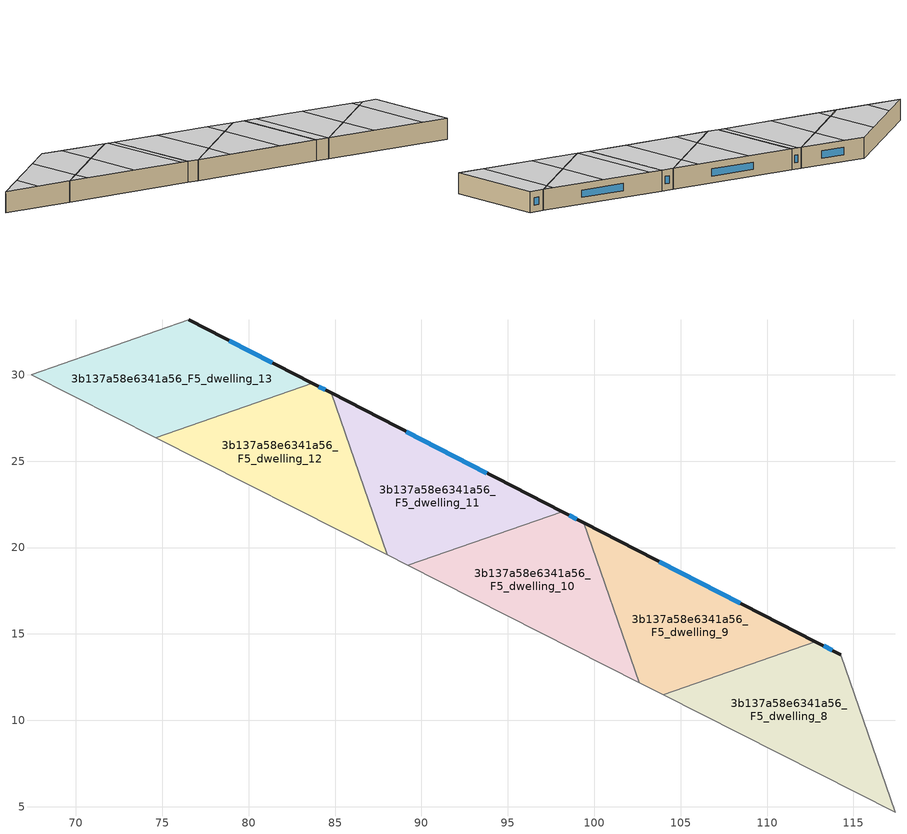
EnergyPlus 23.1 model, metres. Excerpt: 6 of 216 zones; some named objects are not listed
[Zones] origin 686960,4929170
3b137a58e6341a56_F5_dwelling_10
 floor to 3b137a58e6341a56_F4_dwelling_10 (EU_floor_Construction): 99.41,21.43 102.61,12.19 89.2,18.98 98.14,22.08 z15
 wall outside (EU_wall_Construction): 99.41,21.43 98.14,22.08 z15:18
 wall adiabatic (EU_wall_Construction): 89.2,18.98 102.61,12.19 z15:18
 wall to 3b137a58e6341a56_F5_dwelling_11 (EU_wall_Construction): 98.14,22.08 89.2,18.98 z15:18
 wall to 3b137a58e6341a56_F5_dwelling_9 (EU_wall_Construction): 102.61,12.19 99.41,21.43 z15:18
 window (EU_Window_Construction): 98.99,21.64 98.55,21.87 z15.98:17.02
 ceiling to 3b137a58e6341a56_F6_dwelling_14 (EU_floor_Construction): 102.61,12.19 99.41,21.43 98.13,22.08 96.02,21.35 98.46,14.29 z18
 ceiling to 3b137a58e6341a56_F6_dwelling_15 (EU_floor_Construction): 98.46,14.29 96.02,21.35 91.89,19.91 92.86,17.13 z18
 ceiling adiabatic (EU_roof_Construction): 92.86,17.13 91.89,19.91 89.2,18.98 z18
3b137a58e6341a56_F5_dwelling_11
 floor to 3b137a58e6341a56_F4_dwelling_11 (EU_floor_Construction): 98.14,22.08 89.2,18.98 88.02,19.57 84.77,28.95 z15
 wall outside (EU_wall_Construction): 98.14,22.08 84.77,28.95 z15:18
 wall adiabatic (EU_wall_Construction): 88.02,19.57 89.2,18.98 z15:18
 wall to 3b137a58e6341a56_F5_dwelling_12 (EU_wall_Construction): 84.77,28.95 88.02,19.57 z15:18
 window (EU_Window_Construction): 93.79,24.31 89.11,26.71 z15.98:17.02
 ceiling adiabatic (EU_roof_Construction): 91.89,19.91 89.62,26.45 84.77,28.95 88.02,19.57 89.2,18.98 z18
 ceiling to 3b137a58e6341a56_F6_dwelling_14 (EU_floor_Construction): 98.13,22.08 95.24,23.57 96.02,21.35 z18
 ceiling to 3b137a58e6341a56_F6_dwelling_15 (EU_floor_Construction): 96.02,21.35 95.24,23.57 89.62,26.45 91.89,19.91 z18
3b137a58e6341a56_F5_dwelling_12
 floor to 3b137a58e6341a56_F4_dwelling_12 (EU_floor_Construction): 84.77,28.95 88.02,19.57 74.62,26.35 83.69,29.5 z15
 wall outside (EU_wall_Construction): 84.77,28.95 83.69,29.5 z15:18
 wall adiabatic (EU_wall_Construction): 74.62,26.35 88.02,19.57 z15:18
 wall to 3b137a58e6341a56_F5_dwelling_13 (EU_wall_Construction): 83.69,29.5 74.62,26.35 z15:18
 window (EU_Window_Construction): 84.42,29.13 84.04,29.32 z15.98:17.02
 ceiling adiabatic (EU_roof_Construction): 87.26,19.96 84,29.34 83.69,29.5 80.12,28.26 82.09,22.58 z18
 ceiling to 3b137a58e6341a56_F6_dwelling_18 (EU_floor_Construction): 82.09,22.58 80.12,28.26 76.13,26.88 76.67,25.32 z18
 ceiling to 3b137a58e6341a56_F6_dwelling_16 (EU_floor_Construction): 88.02,19.57 84.77,28.95 84,29.34 87.26,19.96 z18
 ceiling to 3b137a58e6341a56_F6_dwelling_19 (EU_floor_Construction): 76.67,25.32 76.13,26.88 74.62,26.35 z18
3b137a58e6341a56_F5_dwelling_13
 floor to 3b137a58e6341a56_F4_dwelling_13 (EU_floor_Construction): 83.69,29.5 74.62,26.35 67.41,30 76.54,33.17 z15
 wall outside (EU_wall_Construction): 83.69,29.5 76.54,33.17 z15:18
 wall adiabatic (EU_wall_Construction): 67.41,30 74.62,26.35 z15:18
 wall to 3b137a58e6341a56_F5_dwelling_14 (EU_wall_Construction): 76.54,33.17 67.41,30 z15:18
 window (EU_Window_Construction): 81.36,30.69 78.87,31.98 z15.98:17.02
 ceiling to 3b137a58e6341a56_F6_dwelling_18 (EU_floor_Construction): 80.12,28.26 78.82,32 76.54,33.17 74.22,32.37 76.13,26.88 z18
 ceiling to 3b137a58e6341a56_F6_dwelling_19 (EU_floor_Construction): 76.13,26.88 74.22,32.37 70.15,30.95 71.14,28.12 74.62,26.35 z18
 ceiling adiabatic (EU_roof_Construction): 83.69,29.5 78.82,32 80.12,28.26 z18
 ceiling to 3b137a58e6341a56_F6_dwelling_20 (EU_floor_Construction): 71.14,28.12 70.15,30.95 67.41,30 z18
3b137a58e6341a56_F5_dwelling_8
 floor to 3b137a58e6341a56_F4_dwelling_8 (EU_floor_Construction): 114.26,13.8 117.42,4.7 103.98,11.5 112.79,14.55 z15
 wall outside (EU_wall_Construction): 114.26,13.8 112.79,14.55 z15:18
 wall adiabatic (EU_wall_Construction): 103.98,11.5 117.42,4.7 z15:18
 wall to 3b137a58e6341a56_F5_dwelling_9 (EU_wall_Construction): 112.79,14.55 103.98,11.5 z15:18
 wall to 3b137a58e6341a56_F5_dwelling_7 (EU_wall_Construction): 117.42,4.7 114.26,13.8 z15:18
 window (EU_Window_Construction): 113.78,14.04 113.27,14.31 z15.98:17.02
 ceiling to 3b137a58e6341a56_F6_dwelling_11 (EU_floor_Construction): 117.42,4.7 114.26,13.8 112.79,14.55 111.87,14.23 114.7,6.07 z18
 ceiling to 3b137a58e6341a56_F6_dwelling_12 (EU_floor_Construction): 114.7,6.07 111.87,14.23 107.8,12.82 109.17,8.87 z18
 ceiling to 3b137a58e6341a56_F6_dwelling_13 (EU_floor_Construction): 109.17,8.87 107.8,12.82 103.98,11.5 z18
3b137a58e6341a56_F5_dwelling_9
 floor to 3b137a58e6341a56_F4_dwelling_9 (EU_floor_Construction): 112.79,14.55 103.98,11.5 102.61,12.19 99.41,21.43 z15
 wall outside (EU_wall_Construction): 112.79,14.55 99.41,21.43 z15:18
 wall adiabatic (EU_wall_Construction): 102.61,12.19 103.98,11.5 z15:18
 window (EU_Window_Construction): 108.44,16.79 103.76,19.19 z15.98:17.02
 ceiling to 3b137a58e6341a56_F6_dwelling_12 (EU_floor_Construction): 111.87,14.23 111.53,15.2 105.98,18.05 107.8,12.82 z18
 ceiling to 3b137a58e6341a56_F6_dwelling_13 (EU_floor_Construction): 107.8,12.82 105.98,18.05 100.76,20.73 103.96,11.51 103.98,11.5 z18
 ceiling to 3b137a58e6341a56_F6_dwelling_14 (EU_floor_Construction): 103.96,11.51 100.76,20.73 99.41,21.43 102.61,12.19 z18
 ceiling to 3b137a58e6341a56_F6_dwelling_11 (EU_floor_Construction): 112.79,14.55 111.53,15.2 111.87,14.23 z18
[Building]
EU S2 Campaign: North Axis=0; Terrain=City; Solar Distribution=FullExterior
[Site:Location]
Bologna: Latitude=44.5; Longitude=11.25; Time Zone=1; Elevation=37
[SizingPeriod:WeatherFileDays]
AnnualSizingPeriod: Begin Month=1; Begin Day of Month=1; End Month=12; End Day of Month=31; Day of Week for Start Day=Monday; Use Weather File Daylight Saving Period=No; Use Weather File Rain and Snow Indicators=No
[MATERIAL]
EU_InternalMass_Material: Roughness=MediumRough; Thickness=0.1; Conductivity=1; Density=1800; Specific Heat=900; Thermal Absorptance=0.9; Solar Absorptance=0.7; Visible Absorptance=0.7
[MATERIAL:NOMASS] Roughness=MediumRough; Thermal Absorptance=0.9; Solar Absorptance=0.7; Visible Absorptance=0.7
Name | Thermal Resistance
EU_wall_NoMass | 0.905828
EU_roof_NoMass | 0.37593
EU_floor_NoMass | 0.67114
[WINDOWMATERIAL:SIMPLEGLAZINGSYSTEM]
EU_Window_SimpleGlazing: UFactor=4.52486; Solar Heat Gain Coefficient=0.85; Visible Transmittance=0.85
[CONSTRUCTION]
EU_wall_Construction: EU_wall_NoMass
EU_roof_Construction: EU_roof_NoMass
EU_floor_Construction: EU_floor_NoMass
EU_Window_Construction: EU_Window_SimpleGlazing
EU_InternalMass_Construction: EU_InternalMass_Material
[ZONE] Type=1; Multiplier=1; Ceiling Height=autocalculate; Floor Area=autocalculate; Part of Total Floor Area=Yes
Name | Volume
3b137a58e6341a56_F0_dwelling_0; 3b137a58e6341a56_F1_dwelling_0; 3b137a58e6341a56_F2_dwelling_0; 3b137a58e6341a56_F3_dwelling_0; 3b137a58e6341a56_F4_dwelling_0; 3b137a58e6341a56_F5_dwelling_0 | 167.907
3b137a58e6341a56_F6_dwelling_0 | 108.262
3b137a58e6341a56_F0_dwelling_1; 3b137a58e6341a56_F1_dwelling_1; 3b137a58e6341a56_F2_dwelling_1; 3b137a58e6341a56_F3_dwelling_1; 3b137a58e6341a56_F4_dwelling_1; 3b137a58e6341a56_F5_dwelling_1 | 167.912
3b137a58e6341a56_F6_dwelling_1 | 106.897
3b137a58e6341a56_F5_dwelling_10 | 167.909
3b137a58e6341a56_F6_dwelling_10 | 123.267
3b137a58e6341a56_F5_dwelling_11 | 167.903
3b137a58e6341a56_F5_dwelling_12; 3b137a58e6341a56_F5_dwelling_9 | 167.899
3b137a58e6341a56_F5_dwelling_13; 3b137a58e6341a56_F0_dwelling_2; 3b137a58e6341a56_F1_dwelling_2; 3b137a58e6341a56_F2_dwelling_2; 3b137a58e6341a56_F3_dwelling_2; 3b137a58e6341a56_F4_dwelling_2; 3b137a58e6341a56_F5_dwelling_2 | 167.9
3b137a58e6341a56_F6_dwelling_2 | 112.59
3b137a58e6341a56_F0_dwelling_3; 3b137a58e6341a56_F1_dwelling_3; 3b137a58e6341a56_F2_dwelling_3; 3b137a58e6341a56_F3_dwelling_3; 3b137a58e6341a56_F4_dwelling_3; 3b137a58e6341a56_F5_dwelling_3; 3b137a58e6341a56_F0_dwelling_5; 3b137a58e6341a56_F1_dwelling_5; 3b137a58e6341a56_F2_dwelling_5; 3b137a58e6341a56_F3_dwelling_5; 3b137a58e6341a56_F4_dwelling_5; 3b137a58e6341a56_F5_dwelling_5 | 167.914
3b137a58e6341a56_F6_dwelling_3 | 113.398
3b137a58e6341a56_F0_dwelling_4; 3b137a58e6341a56_F1_dwelling_4; 3b137a58e6341a56_F2_dwelling_4; 3b137a58e6341a56_F3_dwelling_4; 3b137a58e6341a56_F4_dwelling_4; 3b137a58e6341a56_F5_dwelling_4 | 167.882
3b137a58e6341a56_F6_dwelling_4 | 121.302
3b137a58e6341a56_F6_dwelling_5 | 120.108
3b137a58e6341a56_F0_dwelling_6; 3b137a58e6341a56_F1_dwelling_6; 3b137a58e6341a56_F2_dwelling_6; 3b137a58e6341a56_F3_dwelling_6; 3b137a58e6341a56_F4_dwelling_6; 3b137a58e6341a56_F5_dwelling_6 | 167.893
3b137a58e6341a56_F6_dwelling_6 | 120.806
3b137a58e6341a56_F0_dwelling_7; 3b137a58e6341a56_F1_dwelling_7; 3b137a58e6341a56_F2_dwelling_7; 3b137a58e6341a56_F3_dwelling_7; 3b137a58e6341a56_F4_dwelling_7; 3b137a58e6341a56_F5_dwelling_7 | 167.877
3b137a58e6341a56_F6_dwelling_7 | 117.447
3b137a58e6341a56_F5_dwelling_8 | 167.924
3b137a58e6341a56_F6_dwelling_8 | 120.493
3b137a58e6341a56_F6_dwelling_9 | 118.754
[INTERNALMASS] Construction=EU_InternalMass_Construction
Name | Zone or ZoneList | Surface Area
3b137a58e6341a56_F0_dwelling_0_EU_InternalMass | 3b137a58e6341a56_F0_dwelling_0 | 55.9705
3b137a58e6341a56_F0_dwelling_1_EU_InternalMass | 3b137a58e6341a56_F0_dwelling_1 | 55.9655
3b137a58e6341a56_F0_dwelling_2_EU_InternalMass | 3b137a58e6341a56_F0_dwelling_2 | 55.9679
3b137a58e6341a56_F0_dwelling_3_EU_InternalMass | 3b137a58e6341a56_F0_dwelling_3 | 55.9704
3b137a58e6341a56_F0_dwelling_4_EU_InternalMass | 3b137a58e6341a56_F0_dwelling_4 | 55.9579
3b137a58e6341a56_F0_dwelling_5_EU_InternalMass | 3b137a58e6341a56_F0_dwelling_5 | 55.9728
3b137a58e6341a56_F0_dwelling_6_EU_InternalMass | 3b137a58e6341a56_F0_dwelling_6 | 55.9654
3b137a58e6341a56_F0_dwelling_7_EU_InternalMass | 3b137a58e6341a56_F0_dwelling_7 | 55.9592
3b137a58e6341a56_F1_dwelling_0_EU_InternalMass | 3b137a58e6341a56_F1_dwelling_0 | 55.9705
3b137a58e6341a56_F1_dwelling_1_EU_InternalMass | 3b137a58e6341a56_F1_dwelling_1 | 55.9655
3b137a58e6341a56_F1_dwelling_2_EU_InternalMass | 3b137a58e6341a56_F1_dwelling_2 | 55.9679
3b137a58e6341a56_F1_dwelling_3_EU_InternalMass | 3b137a58e6341a56_F1_dwelling_3 | 55.9704
3b137a58e6341a56_F1_dwelling_4_EU_InternalMass | 3b137a58e6341a56_F1_dwelling_4 | 55.9579
3b137a58e6341a56_F1_dwelling_5_EU_InternalMass | 3b137a58e6341a56_F1_dwelling_5 | 55.9728
3b137a58e6341a56_F1_dwelling_6_EU_InternalMass | 3b137a58e6341a56_F1_dwelling_6 | 55.9654
3b137a58e6341a56_F1_dwelling_7_EU_InternalMass | 3b137a58e6341a56_F1_dwelling_7 | 55.9592
3b137a58e6341a56_F2_dwelling_0_EU_InternalMass | 3b137a58e6341a56_F2_dwelling_0 | 55.9705
3b137a58e6341a56_F2_dwelling_1_EU_InternalMass | 3b137a58e6341a56_F2_dwelling_1 | 55.9655
3b137a58e6341a56_F2_dwelling_2_EU_InternalMass | 3b137a58e6341a56_F2_dwelling_2 | 55.9679
3b137a58e6341a56_F2_dwelling_3_EU_InternalMass | 3b137a58e6341a56_F2_dwelling_3 | 55.9704
3b137a58e6341a56_F2_dwelling_4_EU_InternalMass | 3b137a58e6341a56_F2_dwelling_4 | 55.9579
3b137a58e6341a56_F2_dwelling_5_EU_InternalMass | 3b137a58e6341a56_F2_dwelling_5 | 55.9728
3b137a58e6341a56_F2_dwelling_6_EU_InternalMass | 3b137a58e6341a56_F2_dwelling_6 | 55.9654
3b137a58e6341a56_F2_dwelling_7_EU_InternalMass | 3b137a58e6341a56_F2_dwelling_7 | 55.9592
3b137a58e6341a56_F3_dwelling_0_EU_InternalMass | 3b137a58e6341a56_F3_dwelling_0 | 55.9705
3b137a58e6341a56_F3_dwelling_1_EU_InternalMass | 3b137a58e6341a56_F3_dwelling_1 | 55.9655
3b137a58e6341a56_F3_dwelling_2_EU_InternalMass | 3b137a58e6341a56_F3_dwelling_2 | 55.9679
3b137a58e6341a56_F3_dwelling_3_EU_InternalMass | 3b137a58e6341a56_F3_dwelling_3 | 55.9704
3b137a58e6341a56_F3_dwelling_4_EU_InternalMass | 3b137a58e6341a56_F3_dwelling_4 | 55.9579
3b137a58e6341a56_F3_dwelling_5_EU_InternalMass | 3b137a58e6341a56_F3_dwelling_5 | 55.9728
3b137a58e6341a56_F3_dwelling_6_EU_InternalMass | 3b137a58e6341a56_F3_dwelling_6 | 55.9654
3b137a58e6341a56_F3_dwelling_7_EU_InternalMass | 3b137a58e6341a56_F3_dwelling_7 | 55.9592
3b137a58e6341a56_F4_dwelling_0_EU_InternalMass | 3b137a58e6341a56_F4_dwelling_0 | 55.9705
3b137a58e6341a56_F4_dwelling_1_EU_InternalMass | 3b137a58e6341a56_F4_dwelling_1 | 55.9655
3b137a58e6341a56_F4_dwelling_2_EU_InternalMass | 3b137a58e6341a56_F4_dwelling_2 | 55.9679
3b137a58e6341a56_F4_dwelling_3_EU_InternalMass | 3b137a58e6341a56_F4_dwelling_3 | 55.9704
3b137a58e6341a56_F4_dwelling_4_EU_InternalMass | 3b137a58e6341a56_F4_dwelling_4 | 55.9579
3b137a58e6341a56_F4_dwelling_5_EU_InternalMass | 3b137a58e6341a56_F4_dwelling_5 | 55.9728
3b137a58e6341a56_F4_dwelling_6_EU_InternalMass | 3b137a58e6341a56_F4_dwelling_6 | 55.9654
3b137a58e6341a56_F4_dwelling_7_EU_InternalMass | 3b137a58e6341a56_F4_dwelling_7 | 55.9592
3b137a58e6341a56_F5_dwelling_0_EU_InternalMass | 3b137a58e6341a56_F5_dwelling_0 | 55.9705
3b137a58e6341a56_F5_dwelling_1_EU_InternalMass | 3b137a58e6341a56_F5_dwelling_1 | 55.9655
3b137a58e6341a56_F5_dwelling_2_EU_InternalMass | 3b137a58e6341a56_F5_dwelling_2 | 55.9679
3b137a58e6341a56_F5_dwelling_3_EU_InternalMass | 3b137a58e6341a56_F5_dwelling_3 | 55.9704
3b137a58e6341a56_F5_dwelling_4_EU_InternalMass | 3b137a58e6341a56_F5_dwelling_4 | 55.9579
3b137a58e6341a56_F5_dwelling_5_EU_InternalMass | 3b137a58e6341a56_F5_dwelling_5 | 55.9728
3b137a58e6341a56_F5_dwelling_6_EU_InternalMass | 3b137a58e6341a56_F5_dwelling_6 | 55.9654
3b137a58e6341a56_F5_dwelling_7_EU_InternalMass | 3b137a58e6341a56_F5_dwelling_7 | 55.9592
3b137a58e6341a56_F5_dwelling_8_EU_InternalMass | 3b137a58e6341a56_F5_dwelling_8 | 55.9697
3b137a58e6341a56_F5_dwelling_9_EU_InternalMass | 3b137a58e6341a56_F5_dwelling_9 | 55.9686
3b137a58e6341a56_F5_dwelling_10_EU_InternalMass | 3b137a58e6341a56_F5_dwelling_10 | 55.9659
3b137a58e6341a56_F5_dwelling_11_EU_InternalMass | 3b137a58e6341a56_F5_dwelling_11 | 55.9661
3b137a58e6341a56_F5_dwelling_12_EU_InternalMass | 3b137a58e6341a56_F5_dwelling_12 | 55.9705
3b137a58e6341a56_F5_dwelling_13_EU_InternalMass | 3b137a58e6341a56_F5_dwelling_13 | 55.9664
3b137a58e6341a56_F6_dwelling_0_EU_InternalMass | 3b137a58e6341a56_F6_dwelling_0 | 36.0814
3b137a58e6341a56_F6_dwelling_1_EU_InternalMass | 3b137a58e6341a56_F6_dwelling_1 | 35.634
3b137a58e6341a56_F6_dwelling_2_EU_InternalMass | 3b137a58e6341a56_F6_dwelling_2 | 37.5308
3b137a58e6341a56_F6_dwelling_3_EU_InternalMass | 3b137a58e6341a56_F6_dwelling_3 | 37.8028
3b137a58e6341a56_F6_dwelling_4_EU_InternalMass | 3b137a58e6341a56_F6_dwelling_4 | 40.4342
3b137a58e6341a56_F6_dwelling_5_EU_InternalMass | 3b137a58e6341a56_F6_dwelling_5 | 40.0361
3b137a58e6341a56_F6_dwelling_6_EU_InternalMass | 3b137a58e6341a56_F6_dwelling_6 | 40.2693
3b137a58e6341a56_F6_dwelling_7_EU_InternalMass | 3b137a58e6341a56_F6_dwelling_7 | 39.1488
3b137a58e6341a56_F6_dwelling_8_EU_InternalMass | 3b137a58e6341a56_F6_dwelling_8 | 40.1645
3b137a58e6341a56_F6_dwelling_9_EU_InternalMass | 3b137a58e6341a56_F6_dwelling_9 | 39.5847
3b137a58e6341a56_F6_dwelling_10_EU_InternalMass | 3b137a58e6341a56_F6_dwelling_10 | 41.0892
[OTHEREQUIPMENT] Fuel Type=Electricity; Design Level Calculation Method=Watts/Area; Power per Zone Floor Area=1; Fraction Latent=0; Fraction Radiant=0; Fraction Lost=0; Carbon Dioxide Generation Rate=0; EndUse Subcategory=EU_Step8_InternalGains
Name | Zone or ZoneList or Space or SpaceList | Schedule
EU_Step8_InternalGain_3b137a58e6341a56_F0_dwelling_0_f000 | 3b137a58e6341a56_F0_dwelling_0 | EU_Step8_GainSchedule_3b137a58e6341a56_F0_dwelling_0_f000
EU_Step8_InternalGain_3b137a58e6341a56_F0_dwelling_1_f000 | 3b137a58e6341a56_F0_dwelling_1 | EU_Step8_GainSchedule_3b137a58e6341a56_F0_dwelling_1_f000
EU_Step8_InternalGain_3b137a58e6341a56_F0_dwelling_2_f000 | 3b137a58e6341a56_F0_dwelling_2 | EU_Step8_GainSchedule_3b137a58e6341a56_F0_dwelling_2_f000
EU_Step8_InternalGain_3b137a58e6341a56_F0_dwelling_3_f000 | 3b137a58e6341a56_F0_dwelling_3 | EU_Step8_GainSchedule_3b137a58e6341a56_F0_dwelling_3_f000
EU_Step8_InternalGain_3b137a58e6341a56_F0_dwelling_4_f000 | 3b137a58e6341a56_F0_dwelling_4 | EU_Step8_GainSchedule_3b137a58e6341a56_F0_dwelling_4_f000
EU_Step8_InternalGain_3b137a58e6341a56_F0_dwelling_5_f000 | 3b137a58e6341a56_F0_dwelling_5 | EU_Step8_GainSchedule_3b137a58e6341a56_F0_dwelling_5_f000
EU_Step8_InternalGain_3b137a58e6341a56_F0_dwelling_6_f000 | 3b137a58e6341a56_F0_dwelling_6 | EU_Step8_GainSchedule_3b137a58e6341a56_F0_dwelling_6_f000
EU_Step8_InternalGain_3b137a58e6341a56_F0_dwelling_7_f000 | 3b137a58e6341a56_F0_dwelling_7 | EU_Step8_GainSchedule_3b137a58e6341a56_F0_dwelling_7_f000
EU_Step8_InternalGain_3b137a58e6341a56_F1_dwelling_0_f000 | 3b137a58e6341a56_F1_dwelling_0 | EU_Step8_GainSchedule_3b137a58e6341a56_F1_dwelling_0_f000
EU_Step8_InternalGain_3b137a58e6341a56_F1_dwelling_1_f000 | 3b137a58e6341a56_F1_dwelling_1 | EU_Step8_GainSchedule_3b137a58e6341a56_F1_dwelling_1_f000
EU_Step8_InternalGain_3b137a58e6341a56_F1_dwelling_2_f000 | 3b137a58e6341a56_F1_dwelling_2 | EU_Step8_GainSchedule_3b137a58e6341a56_F1_dwelling_2_f000
EU_Step8_InternalGain_3b137a58e6341a56_F1_dwelling_3_f000 | 3b137a58e6341a56_F1_dwelling_3 | EU_Step8_GainSchedule_3b137a58e6341a56_F1_dwelling_3_f000
EU_Step8_InternalGain_3b137a58e6341a56_F1_dwelling_4_f000 | 3b137a58e6341a56_F1_dwelling_4 | EU_Step8_GainSchedule_3b137a58e6341a56_F1_dwelling_4_f000
EU_Step8_InternalGain_3b137a58e6341a56_F1_dwelling_5_f000 | 3b137a58e6341a56_F1_dwelling_5 | EU_Step8_GainSchedule_3b137a58e6341a56_F1_dwelling_5_f000
EU_Step8_InternalGain_3b137a58e6341a56_F1_dwelling_6_f000 | 3b137a58e6341a56_F1_dwelling_6 | EU_Step8_GainSchedule_3b137a58e6341a56_F1_dwelling_6_f000
EU_Step8_InternalGain_3b137a58e6341a56_F1_dwelling_7_f000 | 3b137a58e6341a56_F1_dwelling_7 | EU_Step8_GainSchedule_3b137a58e6341a56_F1_dwelling_7_f000
EU_Step8_InternalGain_3b137a58e6341a56_F2_dwelling_0_f000 | 3b137a58e6341a56_F2_dwelling_0 | EU_Step8_GainSchedule_3b137a58e6341a56_F2_dwelling_0_f000
EU_Step8_InternalGain_3b137a58e6341a56_F2_dwelling_1_f000 | 3b137a58e6341a56_F2_dwelling_1 | EU_Step8_GainSchedule_3b137a58e6341a56_F2_dwelling_1_f000
EU_Step8_InternalGain_3b137a58e6341a56_F2_dwelling_2_f000 | 3b137a58e6341a56_F2_dwelling_2 | EU_Step8_GainSchedule_3b137a58e6341a56_F2_dwelling_2_f000
EU_Step8_InternalGain_3b137a58e6341a56_F2_dwelling_3_f000 | 3b137a58e6341a56_F2_dwelling_3 | EU_Step8_GainSchedule_3b137a58e6341a56_F2_dwelling_3_f000
EU_Step8_InternalGain_3b137a58e6341a56_F2_dwelling_4_f000 | 3b137a58e6341a56_F2_dwelling_4 | EU_Step8_GainSchedule_3b137a58e6341a56_F2_dwelling_4_f000
EU_Step8_InternalGain_3b137a58e6341a56_F2_dwelling_5_f000 | 3b137a58e6341a56_F2_dwelling_5 | EU_Step8_GainSchedule_3b137a58e6341a56_F2_dwelling_5_f000
EU_Step8_InternalGain_3b137a58e6341a56_F2_dwelling_6_f000 | 3b137a58e6341a56_F2_dwelling_6 | EU_Step8_GainSchedule_3b137a58e6341a56_F2_dwelling_6_f000
EU_Step8_InternalGain_3b137a58e6341a56_F2_dwelling_7_f000 | 3b137a58e6341a56_F2_dwelling_7 | EU_Step8_GainSchedule_3b137a58e6341a56_F2_dwelling_7_f000
EU_Step8_InternalGain_3b137a58e6341a56_F3_dwelling_0_f000 | 3b137a58e6341a56_F3_dwelling_0 | EU_Step8_GainSchedule_3b137a58e6341a56_F3_dwelling_0_f000
EU_Step8_InternalGain_3b137a58e6341a56_F3_dwelling_1_f000 | 3b137a58e6341a56_F3_dwelling_1 | EU_Step8_GainSchedule_3b137a58e6341a56_F3_dwelling_1_f000
EU_Step8_InternalGain_3b137a58e6341a56_F3_dwelling_2_f000 | 3b137a58e6341a56_F3_dwelling_2 | EU_Step8_GainSchedule_3b137a58e6341a56_F3_dwelling_2_f000
EU_Step8_InternalGain_3b137a58e6341a56_F3_dwelling_3_f000 | 3b137a58e6341a56_F3_dwelling_3 | EU_Step8_GainSchedule_3b137a58e6341a56_F3_dwelling_3_f000
EU_Step8_InternalGain_3b137a58e6341a56_F3_dwelling_4_f000 | 3b137a58e6341a56_F3_dwelling_4 | EU_Step8_GainSchedule_3b137a58e6341a56_F3_dwelling_4_f000
EU_Step8_InternalGain_3b137a58e6341a56_F3_dwelling_5_f000 | 3b137a58e6341a56_F3_dwelling_5 | EU_Step8_GainSchedule_3b137a58e6341a56_F3_dwelling_5_f000
EU_Step8_InternalGain_3b137a58e6341a56_F3_dwelling_6_f000 | 3b137a58e6341a56_F3_dwelling_6 | EU_Step8_GainSchedule_3b137a58e6341a56_F3_dwelling_6_f000
EU_Step8_InternalGain_3b137a58e6341a56_F3_dwelling_7_f000 | 3b137a58e6341a56_F3_dwelling_7 | EU_Step8_GainSchedule_3b137a58e6341a56_F3_dwelling_7_f000
EU_Step8_InternalGain_3b137a58e6341a56_F4_dwelling_0_f000 | 3b137a58e6341a56_F4_dwelling_0 | EU_Step8_GainSchedule_3b137a58e6341a56_F4_dwelling_0_f000
EU_Step8_InternalGain_3b137a58e6341a56_F4_dwelling_1_f000 | 3b137a58e6341a56_F4_dwelling_1 | EU_Step8_GainSchedule_3b137a58e6341a56_F4_dwelling_1_f000
EU_Step8_InternalGain_3b137a58e6341a56_F4_dwelling_2_f000 | 3b137a58e6341a56_F4_dwelling_2 | EU_Step8_GainSchedule_3b137a58e6341a56_F4_dwelling_2_f000
EU_Step8_InternalGain_3b137a58e6341a56_F4_dwelling_3_f000 | 3b137a58e6341a56_F4_dwelling_3 | EU_Step8_GainSchedule_3b137a58e6341a56_F4_dwelling_3_f000
EU_Step8_InternalGain_3b137a58e6341a56_F4_dwelling_4_f000 | 3b137a58e6341a56_F4_dwelling_4 | EU_Step8_GainSchedule_3b137a58e6341a56_F4_dwelling_4_f000
EU_Step8_InternalGain_3b137a58e6341a56_F4_dwelling_5_f000 | 3b137a58e6341a56_F4_dwelling_5 | EU_Step8_GainSchedule_3b137a58e6341a56_F4_dwelling_5_f000
EU_Step8_InternalGain_3b137a58e6341a56_F4_dwelling_6_f000 | 3b137a58e6341a56_F4_dwelling_6 | EU_Step8_GainSchedule_3b137a58e6341a56_F4_dwelling_6_f000
EU_Step8_InternalGain_3b137a58e6341a56_F4_dwelling_7_f000 | 3b137a58e6341a56_F4_dwelling_7 | EU_Step8_GainSchedule_3b137a58e6341a56_F4_dwelling_7_f000
EU_Step8_InternalGain_3b137a58e6341a56_F5_dwelling_0_f000 | 3b137a58e6341a56_F5_dwelling_0 | EU_Step8_GainSchedule_3b137a58e6341a56_F5_dwelling_0_f000
EU_Step8_InternalGain_3b137a58e6341a56_F5_dwelling_1_f000 | 3b137a58e6341a56_F5_dwelling_1 | EU_Step8_GainSchedule_3b137a58e6341a56_F5_dwelling_1_f000
EU_Step8_InternalGain_3b137a58e6341a56_F5_dwelling_2_f000 | 3b137a58e6341a56_F5_dwelling_2 | EU_Step8_GainSchedule_3b137a58e6341a56_F5_dwelling_2_f000
EU_Step8_InternalGain_3b137a58e6341a56_F5_dwelling_3_f000 | 3b137a58e6341a56_F5_dwelling_3 | EU_Step8_GainSchedule_3b137a58e6341a56_F5_dwelling_3_f000
EU_Step8_InternalGain_3b137a58e6341a56_F5_dwelling_4_f000 | 3b137a58e6341a56_F5_dwelling_4 | EU_Step8_GainSchedule_3b137a58e6341a56_F5_dwelling_4_f000
EU_Step8_InternalGain_3b137a58e6341a56_F5_dwelling_5_f000 | 3b137a58e6341a56_F5_dwelling_5 | EU_Step8_GainSchedule_3b137a58e6341a56_F5_dwelling_5_f000
EU_Step8_InternalGain_3b137a58e6341a56_F5_dwelling_6_f000 | 3b137a58e6341a56_F5_dwelling_6 | EU_Step8_GainSchedule_3b137a58e6341a56_F5_dwelling_6_f000
EU_Step8_InternalGain_3b137a58e6341a56_F5_dwelling_7_f000 | 3b137a58e6341a56_F5_dwelling_7 | EU_Step8_GainSchedule_3b137a58e6341a56_F5_dwelling_7_f000
EU_Step8_InternalGain_3b137a58e6341a56_F5_dwelling_8_f000 | 3b137a58e6341a56_F5_dwelling_8 | EU_Step8_GainSchedule_3b137a58e6341a56_F5_dwelling_8_f000
EU_Step8_InternalGain_3b137a58e6341a56_F5_dwelling_9_f000 | 3b137a58e6341a56_F5_dwelling_9 | EU_Step8_GainSchedule_3b137a58e6341a56_F5_dwelling_9_f000
EU_Step8_InternalGain_3b137a58e6341a56_F5_dwelling_10_f000 | 3b137a58e6341a56_F5_dwelling_10 | EU_Step8_GainSchedule_3b137a58e6341a56_F5_dwelling_10_f000
EU_Step8_InternalGain_3b137a58e6341a56_F5_dwelling_11_f000 | 3b137a58e6341a56_F5_dwelling_11 | EU_Step8_GainSchedule_3b137a58e6341a56_F5_dwelling_11_f000
EU_Step8_InternalGain_3b137a58e6341a56_F5_dwelling_12_f000 | 3b137a58e6341a56_F5_dwelling_12 | EU_Step8_GainSchedule_3b137a58e6341a56_F5_dwelling_12_f000
EU_Step8_InternalGain_3b137a58e6341a56_F5_dwelling_13_f000 | 3b137a58e6341a56_F5_dwelling_13 | EU_Step8_GainSchedule_3b137a58e6341a56_F5_dwelling_13_f000
EU_Step8_InternalGain_3b137a58e6341a56_F6_dwelling_0_f000 | 3b137a58e6341a56_F6_dwelling_0 | EU_Step8_GainSchedule_3b137a58e6341a56_F6_dwelling_0_f000
EU_Step8_InternalGain_3b137a58e6341a56_F6_dwelling_1_f000 | 3b137a58e6341a56_F6_dwelling_1 | EU_Step8_GainSchedule_3b137a58e6341a56_F6_dwelling_1_f000
EU_Step8_InternalGain_3b137a58e6341a56_F6_dwelling_2_f000 | 3b137a58e6341a56_F6_dwelling_2 | EU_Step8_GainSchedule_3b137a58e6341a56_F6_dwelling_2_f000
EU_Step8_InternalGain_3b137a58e6341a56_F6_dwelling_3_f000 | 3b137a58e6341a56_F6_dwelling_3 | EU_Step8_GainSchedule_3b137a58e6341a56_F6_dwelling_3_f000
EU_Step8_InternalGain_3b137a58e6341a56_F6_dwelling_4_f000 | 3b137a58e6341a56_F6_dwelling_4 | EU_Step8_GainSchedule_3b137a58e6341a56_F6_dwelling_4_f000
EU_Step8_InternalGain_3b137a58e6341a56_F6_dwelling_5_f000 | 3b137a58e6341a56_F6_dwelling_5 | EU_Step8_GainSchedule_3b137a58e6341a56_F6_dwelling_5_f000
EU_Step8_InternalGain_3b137a58e6341a56_F6_dwelling_6_f000 | 3b137a58e6341a56_F6_dwelling_6 | EU_Step8_GainSchedule_3b137a58e6341a56_F6_dwelling_6_f000
EU_Step8_InternalGain_3b137a58e6341a56_F6_dwelling_7_f000 | 3b137a58e6341a56_F6_dwelling_7 | EU_Step8_GainSchedule_3b137a58e6341a56_F6_dwelling_7_f000
EU_Step8_InternalGain_3b137a58e6341a56_F6_dwelling_8_f000 | 3b137a58e6341a56_F6_dwelling_8 | EU_Step8_GainSchedule_3b137a58e6341a56_F6_dwelling_8_f000
EU_Step8_InternalGain_3b137a58e6341a56_F6_dwelling_9_f000 | 3b137a58e6341a56_F6_dwelling_9 | EU_Step8_GainSchedule_3b137a58e6341a56_F6_dwelling_9_f000
EU_Step8_InternalGain_3b137a58e6341a56_F6_dwelling_10_f000 | 3b137a58e6341a56_F6_dwelling_10 | EU_Step8_GainSchedule_3b137a58e6341a56_F6_dwelling_10_f000
[ZONEVENTILATION:DESIGNFLOWRATE] Schedule=EU_AlwaysOn; Design Flow Rate Calculation Method=AirChanges/Hour; Air Changes per Hour=0.73129; Ventilation Type=Natural; Fan Pressure Rise=0; Fan Total Efficiency=1; Constant Term Coefficient=1; Temperature Term Coefficient=0; Velocity Term Coefficient=0; Velocity Squared Term Coefficient=0; Minimum Indoor Temperature=-100; Maximum Indoor Temperature=100; Delta Temperature=-100; Minimum Outdoor Temperature=-100; Maximum Outdoor Temperature=100; Maximum Wind Speed=40
Name | Zone or ZoneList or Space or SpaceList
EU_ConstantAir_3b137a58e6341a56_F0_dwelling_0 | 3b137a58e6341a56_F0_dwelling_0
EU_ConstantAir_3b137a58e6341a56_F0_dwelling_1 | 3b137a58e6341a56_F0_dwelling_1
EU_ConstantAir_3b137a58e6341a56_F0_dwelling_2 | 3b137a58e6341a56_F0_dwelling_2
EU_ConstantAir_3b137a58e6341a56_F0_dwelling_3 | 3b137a58e6341a56_F0_dwelling_3
EU_ConstantAir_3b137a58e6341a56_F0_dwelling_4 | 3b137a58e6341a56_F0_dwelling_4
EU_ConstantAir_3b137a58e6341a56_F0_dwelling_5 | 3b137a58e6341a56_F0_dwelling_5
EU_ConstantAir_3b137a58e6341a56_F0_dwelling_6 | 3b137a58e6341a56_F0_dwelling_6
EU_ConstantAir_3b137a58e6341a56_F0_dwelling_7 | 3b137a58e6341a56_F0_dwelling_7
EU_ConstantAir_3b137a58e6341a56_F1_dwelling_0 | 3b137a58e6341a56_F1_dwelling_0
EU_ConstantAir_3b137a58e6341a56_F1_dwelling_1 | 3b137a58e6341a56_F1_dwelling_1
EU_ConstantAir_3b137a58e6341a56_F1_dwelling_2 | 3b137a58e6341a56_F1_dwelling_2
EU_ConstantAir_3b137a58e6341a56_F1_dwelling_3 | 3b137a58e6341a56_F1_dwelling_3
EU_ConstantAir_3b137a58e6341a56_F1_dwelling_4 | 3b137a58e6341a56_F1_dwelling_4
EU_ConstantAir_3b137a58e6341a56_F1_dwelling_5 | 3b137a58e6341a56_F1_dwelling_5
EU_ConstantAir_3b137a58e6341a56_F1_dwelling_6 | 3b137a58e6341a56_F1_dwelling_6
EU_ConstantAir_3b137a58e6341a56_F1_dwelling_7 | 3b137a58e6341a56_F1_dwelling_7
EU_ConstantAir_3b137a58e6341a56_F2_dwelling_0 | 3b137a58e6341a56_F2_dwelling_0
EU_ConstantAir_3b137a58e6341a56_F2_dwelling_1 | 3b137a58e6341a56_F2_dwelling_1
EU_ConstantAir_3b137a58e6341a56_F2_dwelling_2 | 3b137a58e6341a56_F2_dwelling_2
EU_ConstantAir_3b137a58e6341a56_F2_dwelling_3 | 3b137a58e6341a56_F2_dwelling_3
EU_ConstantAir_3b137a58e6341a56_F2_dwelling_4 | 3b137a58e6341a56_F2_dwelling_4
EU_ConstantAir_3b137a58e6341a56_F2_dwelling_5 | 3b137a58e6341a56_F2_dwelling_5
EU_ConstantAir_3b137a58e6341a56_F2_dwelling_6 | 3b137a58e6341a56_F2_dwelling_6
EU_ConstantAir_3b137a58e6341a56_F2_dwelling_7 | 3b137a58e6341a56_F2_dwelling_7
EU_ConstantAir_3b137a58e6341a56_F3_dwelling_0 | 3b137a58e6341a56_F3_dwelling_0
EU_ConstantAir_3b137a58e6341a56_F3_dwelling_1 | 3b137a58e6341a56_F3_dwelling_1
EU_ConstantAir_3b137a58e6341a56_F3_dwelling_2 | 3b137a58e6341a56_F3_dwelling_2
EU_ConstantAir_3b137a58e6341a56_F3_dwelling_3 | 3b137a58e6341a56_F3_dwelling_3
EU_ConstantAir_3b137a58e6341a56_F3_dwelling_4 | 3b137a58e6341a56_F3_dwelling_4
EU_ConstantAir_3b137a58e6341a56_F3_dwelling_5 | 3b137a58e6341a56_F3_dwelling_5
EU_ConstantAir_3b137a58e6341a56_F3_dwelling_6 | 3b137a58e6341a56_F3_dwelling_6
EU_ConstantAir_3b137a58e6341a56_F3_dwelling_7 | 3b137a58e6341a56_F3_dwelling_7
EU_ConstantAir_3b137a58e6341a56_F4_dwelling_0 | 3b137a58e6341a56_F4_dwelling_0
EU_ConstantAir_3b137a58e6341a56_F4_dwelling_1 | 3b137a58e6341a56_F4_dwelling_1
EU_ConstantAir_3b137a58e6341a56_F4_dwelling_2 | 3b137a58e6341a56_F4_dwelling_2
EU_ConstantAir_3b137a58e6341a56_F4_dwelling_3 | 3b137a58e6341a56_F4_dwelling_3
EU_ConstantAir_3b137a58e6341a56_F4_dwelling_4 | 3b137a58e6341a56_F4_dwelling_4
EU_ConstantAir_3b137a58e6341a56_F4_dwelling_5 | 3b137a58e6341a56_F4_dwelling_5
EU_ConstantAir_3b137a58e6341a56_F4_dwelling_6 | 3b137a58e6341a56_F4_dwelling_6
EU_ConstantAir_3b137a58e6341a56_F4_dwelling_7 | 3b137a58e6341a56_F4_dwelling_7
EU_ConstantAir_3b137a58e6341a56_F5_dwelling_0 | 3b137a58e6341a56_F5_dwelling_0
EU_ConstantAir_3b137a58e6341a56_F5_dwelling_1 | 3b137a58e6341a56_F5_dwelling_1
EU_ConstantAir_3b137a58e6341a56_F5_dwelling_2 | 3b137a58e6341a56_F5_dwelling_2
EU_ConstantAir_3b137a58e6341a56_F5_dwelling_3 | 3b137a58e6341a56_F5_dwelling_3
EU_ConstantAir_3b137a58e6341a56_F5_dwelling_4 | 3b137a58e6341a56_F5_dwelling_4
EU_ConstantAir_3b137a58e6341a56_F5_dwelling_5 | 3b137a58e6341a56_F5_dwelling_5
EU_ConstantAir_3b137a58e6341a56_F5_dwelling_6 | 3b137a58e6341a56_F5_dwelling_6
EU_ConstantAir_3b137a58e6341a56_F5_dwelling_7 | 3b137a58e6341a56_F5_dwelling_7
EU_ConstantAir_3b137a58e6341a56_F5_dwelling_8 | 3b137a58e6341a56_F5_dwelling_8
EU_ConstantAir_3b137a58e6341a56_F5_dwelling_9 | 3b137a58e6341a56_F5_dwelling_9
EU_ConstantAir_3b137a58e6341a56_F5_dwelling_10 | 3b137a58e6341a56_F5_dwelling_10
EU_ConstantAir_3b137a58e6341a56_F5_dwelling_11 | 3b137a58e6341a56_F5_dwelling_11
EU_ConstantAir_3b137a58e6341a56_F5_dwelling_12 | 3b137a58e6341a56_F5_dwelling_12
EU_ConstantAir_3b137a58e6341a56_F5_dwelling_13 | 3b137a58e6341a56_F5_dwelling_13
EU_ConstantAir_3b137a58e6341a56_F6_dwelling_0 | 3b137a58e6341a56_F6_dwelling_0
EU_ConstantAir_3b137a58e6341a56_F6_dwelling_1 | 3b137a58e6341a56_F6_dwelling_1
EU_ConstantAir_3b137a58e6341a56_F6_dwelling_2 | 3b137a58e6341a56_F6_dwelling_2
EU_ConstantAir_3b137a58e6341a56_F6_dwelling_3 | 3b137a58e6341a56_F6_dwelling_3
EU_ConstantAir_3b137a58e6341a56_F6_dwelling_4 | 3b137a58e6341a56_F6_dwelling_4
EU_ConstantAir_3b137a58e6341a56_F6_dwelling_5 | 3b137a58e6341a56_F6_dwelling_5
EU_ConstantAir_3b137a58e6341a56_F6_dwelling_6 | 3b137a58e6341a56_F6_dwelling_6
EU_ConstantAir_3b137a58e6341a56_F6_dwelling_7 | 3b137a58e6341a56_F6_dwelling_7
EU_ConstantAir_3b137a58e6341a56_F6_dwelling_8 | 3b137a58e6341a56_F6_dwelling_8
EU_ConstantAir_3b137a58e6341a56_F6_dwelling_9 | 3b137a58e6341a56_F6_dwelling_9
EU_ConstantAir_3b137a58e6341a56_F6_dwelling_10 | 3b137a58e6341a56_F6_dwelling_10
[HVACTEMPLATE:THERMOSTAT] Constant Heating Setpoint=20; Constant Cooling Setpoint=50
EU_HeatOnly_3b137a58e6341a56_F1_dwelling_18; EU_HeatOnly_3b137a58e6341a56_F1_dwelling_19; EU_HeatOnly_3b137a58e6341a56_F1_dwelling_20; EU_HeatOnly_3b137a58e6341a56_F1_dwelling_21; EU_HeatOnly_3b137a58e6341a56_F1_dwelling_22; EU_HeatOnly_3b137a58e6341a56_F1_dwelling_23; EU_HeatOnly_3b137a58e6341a56_F1_dwelling_24; EU_HeatOnly_3b137a58e6341a56_F1_dwelling_25; EU_HeatOnly_3b137a58e6341a56_F1_dwelling_26; EU_HeatOnly_3b137a58e6341a56_F1_dwelling_27; EU_HeatOnly_3b137a58e6341a56_F1_dwelling_28; EU_HeatOnly_3b137a58e6341a56_F1_dwelling_29; EU_HeatOnly_3b137a58e6341a56_F1_dwelling_30; EU_HeatOnly_3b137a58e6341a56_F2_dwelling_0; EU_HeatOnly_3b137a58e6341a56_F2_dwelling_1; EU_HeatOnly_3b137a58e6341a56_F2_dwelling_2; EU_HeatOnly_3b137a58e6341a56_F2_dwelling_3; EU_HeatOnly_3b137a58e6341a56_F2_dwelling_4; EU_HeatOnly_3b137a58e6341a56_F2_dwelling_5; EU_HeatOnly_3b137a58e6341a56_F2_dwelling_6; EU_HeatOnly_3b137a58e6341a56_F2_dwelling_7; EU_HeatOnly_3b137a58e6341a56_F2_dwelling_8; EU_HeatOnly_3b137a58e6341a56_F2_dwelling_9; EU_HeatOnly_3b137a58e6341a56_F2_dwelling_10; EU_HeatOnly_3b137a58e6341a56_F2_dwelling_11; EU_HeatOnly_3b137a58e6341a56_F2_dwelling_12; EU_HeatOnly_3b137a58e6341a56_F2_dwelling_13; EU_HeatOnly_3b137a58e6341a56_F2_dwelling_14; EU_HeatOnly_3b137a58e6341a56_F2_dwelling_15; EU_HeatOnly_3b137a58e6341a56_F2_dwelling_16; EU_HeatOnly_3b137a58e6341a56_F2_dwelling_17; EU_HeatOnly_3b137a58e6341a56_F2_dwelling_18; EU_HeatOnly_3b137a58e6341a56_F2_dwelling_19; EU_HeatOnly_3b137a58e6341a56_F2_dwelling_20
[HVACTEMPLATE:ZONE:IDEALLOADSAIRSYSTEM] System Availability Schedule=EU_AlwaysOn; Maximum Heating Supply Air Temperature=50; Minimum Cooling Supply Air Temperature=13; Maximum Heating Supply Air Humidity Ratio=0.0156; Minimum Cooling Supply Air Humidity Ratio=0.0077; Heating Limit=NoLimit; Cooling Limit=NoLimit; Heating Availability Schedule=EU_AlwaysOn; Cooling Availability Schedule=EU_CoolingOff; Dehumidification Control Type=ConstantSensibleHeatRatio; Cooling Sensible Heat Ratio=0.7; Dehumidification Setpoint=60; Humidification Control Type=None; Humidification Setpoint=30; Outdoor Air Method=None; Outdoor Air Flow Rate per Person=0.00944; Outdoor Air Flow Rate per Zone Floor Area=0; Outdoor Air Flow Rate per Zone=0; Demand Controlled Ventilation Type=None; Outdoor Air Economizer Type=NoEconomizer; Heat Recovery Type=None; Sensible Heat Recovery Effectiveness=0.7; Latent Heat Recovery Effectiveness=0.65
Name | Template Thermostat
3b137a58e6341a56_F5_dwelling_8 | EU_HeatOnly_3b137a58e6341a56_F5_dwelling_8
3b137a58e6341a56_F5_dwelling_9 | EU_HeatOnly_3b137a58e6341a56_F5_dwelling_9
3b137a58e6341a56_F5_dwelling_10 | EU_HeatOnly_3b137a58e6341a56_F5_dwelling_10
3b137a58e6341a56_F5_dwelling_11 | EU_HeatOnly_3b137a58e6341a56_F5_dwelling_11
3b137a58e6341a56_F5_dwelling_12 | EU_HeatOnly_3b137a58e6341a56_F5_dwelling_12
3b137a58e6341a56_F5_dwelling_13 | EU_HeatOnly_3b137a58e6341a56_F5_dwelling_13
[SIZING:ZONE] Zone Cooling Design Supply Air Temperature Input Method=SupplyAirTemperature; Zone Cooling Design Supply Air Temperature=13; Zone Heating Design Supply Air Temperature Input Method=SupplyAirTemperature; Zone Heating Design Supply Air Temperature=50; Zone Cooling Design Supply Air Humidity Ratio=0.008; Zone Heating Design Supply Air Humidity Ratio=0.008; Cooling Design Air Flow Method=DesignDay; Cooling Design Air Flow Rate=0; Cooling Minimum Air Flow per Zone Floor Area=0.000762; Cooling Minimum Air Flow=0; Cooling Minimum Air Flow Fraction=0.2; Heating Design Air Flow Method=DesignDay; Heating Design Air Flow Rate=0; Heating Maximum Air Flow per Zone Floor Area=0.002032; Heating Maximum Air Flow=0.141576; Heating Maximum Air Flow Fraction=0.3; Account for Dedicated Outdoor Air System=No; Dedicated Outdoor Air System Control Strategy=NeutralSupplyAir; Dedicated Outdoor Air Low Setpoint Temperature for Design=autosize; Dedicated Outdoor Air High Setpoint Temperature for Design=autosize; Zone Load Sizing Method=Sensible Load Only No Latent Load; Zone Latent Cooling Design Supply Air Humidity Ratio Input Method=HumidityRatioDifference; Zone Cooling Design Supply Air Humidity Ratio Difference=0.005; Zone Latent Heating Design Supply Air Humidity Ratio Input Method=HumidityRatioDifference; Zone Humidification Design Supply Air Humidity Ratio Difference=0.005
3b137a58e6341a56_F5_dwelling_8; 3b137a58e6341a56_F5_dwelling_9; 3b137a58e6341a56_F5_dwelling_10; 3b137a58e6341a56_F5_dwelling_11; 3b137a58e6341a56_F5_dwelling_12; 3b137a58e6341a56_F5_dwelling_13
[SCHEDULE:CONSTANT]
Name | Hourly Value
EU_AlwaysOn | 1
EU_CoolingOff | 0
[SCHEDULE:FILE] Column Number=1; Rows to Skip at Top=0; Number of Hours of Data=8760; Column Separator=Comma; Interpolate to Timestep=No; Minutes per Item=60; Adjust Schedule for Daylight Savings=Yes
Name | File
EU_Step8_GainSchedule_3b137a58e6341a56_F0_dwelling_0_f000 | ../../schedules/3b137a58e6341a56/3b137a58e6341a56_F0_dwelling_0_f000_gain.csv
EU_Step8_GainSchedule_3b137a58e6341a56_F0_dwelling_1_f000 | ../../schedules/3b137a58e6341a56/3b137a58e6341a56_F0_dwelling_1_f000_gain.csv
EU_Step8_GainSchedule_3b137a58e6341a56_F0_dwelling_2_f000 | ../../schedules/3b137a58e6341a56/3b137a58e6341a56_F0_dwelling_2_f000_gain.csv
EU_Step8_GainSchedule_3b137a58e6341a56_F0_dwelling_3_f000 | ../../schedules/3b137a58e6341a56/3b137a58e6341a56_F0_dwelling_3_f000_gain.csv
EU_Step8_GainSchedule_3b137a58e6341a56_F0_dwelling_4_f000 | ../../schedules/3b137a58e6341a56/3b137a58e6341a56_F0_dwelling_4_f000_gain.csv
EU_Step8_GainSchedule_3b137a58e6341a56_F0_dwelling_5_f000 | ../../schedules/3b137a58e6341a56/3b137a58e6341a56_F0_dwelling_5_f000_gain.csv
EU_Step8_GainSchedule_3b137a58e6341a56_F0_dwelling_6_f000 | ../../schedules/3b137a58e6341a56/3b137a58e6341a56_F0_dwelling_6_f000_gain.csv
EU_Step8_GainSchedule_3b137a58e6341a56_F0_dwelling_7_f000 | ../../schedules/3b137a58e6341a56/3b137a58e6341a56_F0_dwelling_7_f000_gain.csv
EU_Step8_GainSchedule_3b137a58e6341a56_F1_dwelling_0_f000 | ../../schedules/3b137a58e6341a56/3b137a58e6341a56_F1_dwelling_0_f000_gain.csv
EU_Step8_GainSchedule_3b137a58e6341a56_F1_dwelling_1_f000 | ../../schedules/3b137a58e6341a56/3b137a58e6341a56_F1_dwelling_1_f000_gain.csv
EU_Step8_GainSchedule_3b137a58e6341a56_F1_dwelling_2_f000 | ../../schedules/3b137a58e6341a56/3b137a58e6341a56_F1_dwelling_2_f000_gain.csv
EU_Step8_GainSchedule_3b137a58e6341a56_F1_dwelling_3_f000 | ../../schedules/3b137a58e6341a56/3b137a58e6341a56_F1_dwelling_3_f000_gain.csv
EU_Step8_GainSchedule_3b137a58e6341a56_F1_dwelling_4_f000 | ../../schedules/3b137a58e6341a56/3b137a58e6341a56_F1_dwelling_4_f000_gain.csv
EU_Step8_GainSchedule_3b137a58e6341a56_F1_dwelling_5_f000 | ../../schedules/3b137a58e6341a56/3b137a58e6341a56_F1_dwelling_5_f000_gain.csv
EU_Step8_GainSchedule_3b137a58e6341a56_F1_dwelling_6_f000 | ../../schedules/3b137a58e6341a56/3b137a58e6341a56_F1_dwelling_6_f000_gain.csv
EU_Step8_GainSchedule_3b137a58e6341a56_F1_dwelling_7_f000 | ../../schedules/3b137a58e6341a56/3b137a58e6341a56_F1_dwelling_7_f000_gain.csv
EU_Step8_GainSchedule_3b137a58e6341a56_F2_dwelling_0_f000 | ../../schedules/3b137a58e6341a56/3b137a58e6341a56_F2_dwelling_0_f000_gain.csv
EU_Step8_GainSchedule_3b137a58e6341a56_F2_dwelling_1_f000 | ../../schedules/3b137a58e6341a56/3b137a58e6341a56_F2_dwelling_1_f000_gain.csv
EU_Step8_GainSchedule_3b137a58e6341a56_F2_dwelling_2_f000 | ../../schedules/3b137a58e6341a56/3b137a58e6341a56_F2_dwelling_2_f000_gain.csv
EU_Step8_GainSchedule_3b137a58e6341a56_F2_dwelling_3_f000 | ../../schedules/3b137a58e6341a56/3b137a58e6341a56_F2_dwelling_3_f000_gain.csv
EU_Step8_GainSchedule_3b137a58e6341a56_F2_dwelling_4_f000 | ../../schedules/3b137a58e6341a56/3b137a58e6341a56_F2_dwelling_4_f000_gain.csv
EU_Step8_GainSchedule_3b137a58e6341a56_F2_dwelling_5_f000 | ../../schedules/3b137a58e6341a56/3b137a58e6341a56_F2_dwelling_5_f000_gain.csv
EU_Step8_GainSchedule_3b137a58e6341a56_F2_dwelling_6_f000 | ../../schedules/3b137a58e6341a56/3b137a58e6341a56_F2_dwelling_6_f000_gain.csv
EU_Step8_GainSchedule_3b137a58e6341a56_F2_dwelling_7_f000 | ../../schedules/3b137a58e6341a56/3b137a58e6341a56_F2_dwelling_7_f000_gain.csv
EU_Step8_GainSchedule_3b137a58e6341a56_F3_dwelling_0_f000 | ../../schedules/3b137a58e6341a56/3b137a58e6341a56_F3_dwelling_0_f000_gain.csv
EU_Step8_GainSchedule_3b137a58e6341a56_F3_dwelling_1_f000 | ../../schedules/3b137a58e6341a56/3b137a58e6341a56_F3_dwelling_1_f000_gain.csv
EU_Step8_GainSchedule_3b137a58e6341a56_F3_dwelling_2_f000 | ../../schedules/3b137a58e6341a56/3b137a58e6341a56_F3_dwelling_2_f000_gain.csv
EU_Step8_GainSchedule_3b137a58e6341a56_F3_dwelling_3_f000 | ../../schedules/3b137a58e6341a56/3b137a58e6341a56_F3_dwelling_3_f000_gain.csv
EU_Step8_GainSchedule_3b137a58e6341a56_F3_dwelling_4_f000 | ../../schedules/3b137a58e6341a56/3b137a58e6341a56_F3_dwelling_4_f000_gain.csv
EU_Step8_GainSchedule_3b137a58e6341a56_F3_dwelling_5_f000 | ../../schedules/3b137a58e6341a56/3b137a58e6341a56_F3_dwelling_5_f000_gain.csv
EU_Step8_GainSchedule_3b137a58e6341a56_F3_dwelling_6_f000 | ../../schedules/3b137a58e6341a56/3b137a58e6341a56_F3_dwelling_6_f000_gain.csv
EU_Step8_GainSchedule_3b137a58e6341a56_F3_dwelling_7_f000 | ../../schedules/3b137a58e6341a56/3b137a58e6341a56_F3_dwelling_7_f000_gain.csv
EU_Step8_GainSchedule_3b137a58e6341a56_F4_dwelling_0_f000 | ../../schedules/3b137a58e6341a56/3b137a58e6341a56_F4_dwelling_0_f000_gain.csv
EU_Step8_GainSchedule_3b137a58e6341a56_F4_dwelling_1_f000 | ../../schedules/3b137a58e6341a56/3b137a58e6341a56_F4_dwelling_1_f000_gain.csv
EU_Step8_GainSchedule_3b137a58e6341a56_F4_dwelling_2_f000 | ../../schedules/3b137a58e6341a56/3b137a58e6341a56_F4_dwelling_2_f000_gain.csv
EU_Step8_GainSchedule_3b137a58e6341a56_F4_dwelling_3_f000 | ../../schedules/3b137a58e6341a56/3b137a58e6341a56_F4_dwelling_3_f000_gain.csv
EU_Step8_GainSchedule_3b137a58e6341a56_F4_dwelling_4_f000 | ../../schedules/3b137a58e6341a56/3b137a58e6341a56_F4_dwelling_4_f000_gain.csv
EU_Step8_GainSchedule_3b137a58e6341a56_F4_dwelling_5_f000 | ../../schedules/3b137a58e6341a56/3b137a58e6341a56_F4_dwelling_5_f000_gain.csv
EU_Step8_GainSchedule_3b137a58e6341a56_F4_dwelling_6_f000 | ../../schedules/3b137a58e6341a56/3b137a58e6341a56_F4_dwelling_6_f000_gain.csv
EU_Step8_GainSchedule_3b137a58e6341a56_F4_dwelling_7_f000 | ../../schedules/3b137a58e6341a56/3b137a58e6341a56_F4_dwelling_7_f000_gain.csv
EU_Step8_GainSchedule_3b137a58e6341a56_F5_dwelling_0_f000 | ../../schedules/3b137a58e6341a56/3b137a58e6341a56_F5_dwelling_0_f000_gain.csv
EU_Step8_GainSchedule_3b137a58e6341a56_F5_dwelling_1_f000 | ../../schedules/3b137a58e6341a56/3b137a58e6341a56_F5_dwelling_1_f000_gain.csv
EU_Step8_GainSchedule_3b137a58e6341a56_F5_dwelling_2_f000 | ../../schedules/3b137a58e6341a56/3b137a58e6341a56_F5_dwelling_2_f000_gain.csv
EU_Step8_GainSchedule_3b137a58e6341a56_F5_dwelling_3_f000 | ../../schedules/3b137a58e6341a56/3b137a58e6341a56_F5_dwelling_3_f000_gain.csv
EU_Step8_GainSchedule_3b137a58e6341a56_F5_dwelling_4_f000 | ../../schedules/3b137a58e6341a56/3b137a58e6341a56_F5_dwelling_4_f000_gain.csv
EU_Step8_GainSchedule_3b137a58e6341a56_F5_dwelling_5_f000 | ../../schedules/3b137a58e6341a56/3b137a58e6341a56_F5_dwelling_5_f000_gain.csv
EU_Step8_GainSchedule_3b137a58e6341a56_F5_dwelling_6_f000 | ../../schedules/3b137a58e6341a56/3b137a58e6341a56_F5_dwelling_6_f000_gain.csv
EU_Step8_GainSchedule_3b137a58e6341a56_F5_dwelling_7_f000 | ../../schedules/3b137a58e6341a56/3b137a58e6341a56_F5_dwelling_7_f000_gain.csv
EU_Step8_GainSchedule_3b137a58e6341a56_F5_dwelling_8_f000 | ../../schedules/3b137a58e6341a56/3b137a58e6341a56_F5_dwelling_8_f000_gain.csv
EU_Step8_GainSchedule_3b137a58e6341a56_F5_dwelling_9_f000 | ../../schedules/3b137a58e6341a56/3b137a58e6341a56_F5_dwelling_9_f000_gain.csv
EU_Step8_GainSchedule_3b137a58e6341a56_F5_dwelling_10_f000 | ../../schedules/3b137a58e6341a56/3b137a58e6341a56_F5_dwelling_10_f000_gain.csv
EU_Step8_GainSchedule_3b137a58e6341a56_F5_dwelling_11_f000 | ../../schedules/3b137a58e6341a56/3b137a58e6341a56_F5_dwelling_11_f000_gain.csv
EU_Step8_GainSchedule_3b137a58e6341a56_F5_dwelling_12_f000 | ../../schedules/3b137a58e6341a56/3b137a58e6341a56_F5_dwelling_12_f000_gain.csv
EU_Step8_GainSchedule_3b137a58e6341a56_F5_dwelling_13_f000 | ../../schedules/3b137a58e6341a56/3b137a58e6341a56_F5_dwelling_13_f000_gain.csv
EU_Step8_GainSchedule_3b137a58e6341a56_F6_dwelling_0_f000 | ../../schedules/3b137a58e6341a56/3b137a58e6341a56_F6_dwelling_0_f000_gain.csv
EU_Step8_GainSchedule_3b137a58e6341a56_F6_dwelling_1_f000 | ../../schedules/3b137a58e6341a56/3b137a58e6341a56_F6_dwelling_1_f000_gain.csv
EU_Step8_GainSchedule_3b137a58e6341a56_F6_dwelling_2_f000 | ../../schedules/3b137a58e6341a56/3b137a58e6341a56_F6_dwelling_2_f000_gain.csv
EU_Step8_GainSchedule_3b137a58e6341a56_F6_dwelling_3_f000 | ../../schedules/3b137a58e6341a56/3b137a58e6341a56_F6_dwelling_3_f000_gain.csv
EU_Step8_GainSchedule_3b137a58e6341a56_F6_dwelling_4_f000 | ../../schedules/3b137a58e6341a56/3b137a58e6341a56_F6_dwelling_4_f000_gain.csv
EU_Step8_GainSchedule_3b137a58e6341a56_F6_dwelling_5_f000 | ../../schedules/3b137a58e6341a56/3b137a58e6341a56_F6_dwelling_5_f000_gain.csv
EU_Step8_GainSchedule_3b137a58e6341a56_F6_dwelling_6_f000 | ../../schedules/3b137a58e6341a56/3b137a58e6341a56_F6_dwelling_6_f000_gain.csv
EU_Step8_GainSchedule_3b137a58e6341a56_F6_dwelling_7_f000 | ../../schedules/3b137a58e6341a56/3b137a58e6341a56_F6_dwelling_7_f000_gain.csv
EU_Step8_GainSchedule_3b137a58e6341a56_F6_dwelling_8_f000 | ../../schedules/3b137a58e6341a56/3b137a58e6341a56_F6_dwelling_8_f000_gain.csv
EU_Step8_GainSchedule_3b137a58e6341a56_F6_dwelling_9_f000 | ../../schedules/3b137a58e6341a56/3b137a58e6341a56_F6_dwelling_9_f000_gain.csv
EU_Step8_GainSchedule_3b137a58e6341a56_F6_dwelling_10_f000 | ../../schedules/3b137a58e6341a56/3b137a58e6341a56_F6_dwelling_10_f000_gain.csv
